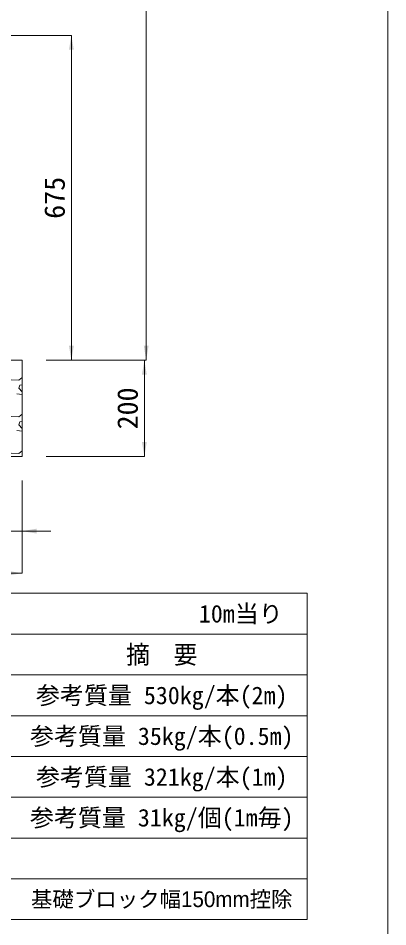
# Model space of a CAD drawing. Units: millimetres at full size. Extents: x 187207 to 255567, y 882048 to 905686.
# Drawn here: x 213729 to 214497, y 892363 to 894251 of the extents above; entities that cross this region are included whole.
import ezdxf
from ezdxf.enums import TextEntityAlignment as Align

# ---------------------------------------------------------------- set-up
doc = ezdxf.new("R2010")
doc.units = ezdxf.units.MM
doc.header["$LTSCALE"] = 20
for name, color, linetype, lineweight in [('Defpoints_3', 8, 'Continuous', 0), ('図枠', 5, 'Continuous', 13), ('基礎材', 7, 'Continuous', 15), ('寸法・材料表', 7, 'Continuous', 13), ('寸法線', 7, 'Continuous', 13), ('ﾊｯﾁﾝｸﾞ', 7, 'Continuous', 5)]:
    doc.layers.add(name, color=color, linetype=linetype, lineweight=lineweight)
doc.styles.add('ＭＳ ゴシック', font='')
doc.styles.add('ＭＳ Ｐゴシック', font='')
doc.styles.get('ＭＳ ゴシック').set_extended_font_data('MS Gothic')
doc.styles.get('ＭＳ Ｐゴシック').set_extended_font_data('MS PGothic')

# ---------------------------------------------------------------- blocks, each defined once
blk = doc.blocks.new('filled_arrow')
at = {"color": 0, "linetype": 'Continuous', "lineweight": -2}
blk.add_solid([(7.5, 1.25), (0, 0), (7.5, -1.25)], dxfattribs=at)

msp = doc.modelspace()

# ---------------------------------------------------------------- linework, layer by layer
at = {"layer": 'Defpoints_3'}
for p, q in [((212364.72, 893056.41), (214330.03, 893056.41)), ((214330.03, 893056.41), (214330.03, 892971.23))]:
    msp.add_line(p, q, dxfattribs=at)
at = {"layer": '図枠'}
msp.add_line((214497.37, 904948.33), (214497.37, 882048.33), dxfattribs=at)
at = {"layer": '基礎材'}
for p, q in [((213637.37, 893540.37), (213737.37, 893540.37)), ((213737.37, 893340.37), (213737.37, 893540.37)), ((212842.37, 893340.37), (213737.37, 893340.37))]:
    msp.add_line(p, q, dxfattribs=at)
at = {"layer": '寸法・材料表'}
for p, q in [((212364.72, 892971.23), (214330.03, 892971.23)), ((214330.03, 892971.23), (214330.03, 892378.33)), ((212364.72, 892886.53), (214330.03, 892886.53)), ((212364.72, 892801.83), (214330.03, 892801.83)), ((212364.72, 892717.13), (214330.03, 892717.13)), ((212364.72, 892632.43), (214330.03, 892632.43)), ((212364.72, 892547.73), (214330.03, 892547.73)), ((212727.72, 892463.03), (214330.03, 892463.03)), ((212364.72, 892378.33), (214330.03, 892378.33))]:
    msp.add_line(p, q, dxfattribs=at)
at = {"layer": '寸法線'}
for p, q in [((213995.22, 893540.37), (213995.22, 895215.37)), ((213514.37, 894215.37), (213839.8, 894215.37)), ((213839.8, 894215.37), (213839.8, 893540.37)), ((213787.37, 893540.37), (213995.22, 893540.37)), ((213787.37, 893540.37), (213839.8, 893540.37)), ((213787.37, 893540.37), (213991.44, 893540.37)), ((213991.44, 893540.37), (213991.44, 893340.37)), ((213787.37, 893340.37), (213991.44, 893340.37)), ((213737.37, 893290.37), (213737.37, 893185.43)), ((213737.37, 893290.37), (213737.37, 893097.93)), ((213577.37, 893185.43), (213797.37, 893185.43)), ((213737.37, 893097.93), (212842.37, 893097.93))]:
    msp.add_line(p, q, dxfattribs=at)
at = {"layer": 'ﾊｯﾁﾝｸﾞ'}
for p, q in [((213730.51, 893499.29), (213737.37, 893504.59)), ((213714.51, 893500.05), (213730.51, 893499.29)), ((213730.51, 893482.52), (213732.8, 893488.62)), ((213737.37, 893475.04), (213730.51, 893482.52)), ((213737.37, 893489.1), (213732.8, 893488.62)), ((213737.37, 893469.44), (213726.7, 893470.33)), ((213730.51, 893423.09), (213737.37, 893428.39)), ((213714.51, 893423.85), (213730.51, 893423.09)), ((213730.51, 893406.32), (213732.8, 893412.42)), ((213737.37, 893398.84), (213730.51, 893406.32)), ((213737.37, 893412.9), (213732.8, 893412.42)), ((213737.37, 893393.24), (213726.7, 893394.13)), ((213730.51, 893346.89), (213737.37, 893352.19)), ((213714.51, 893347.65), (213730.51, 893346.89))]:
    msp.add_line(p, q, dxfattribs=at)

# ---------------------------------------------------------------- block references
at = {"layer": '寸法線', "xscale": 4, "yscale": 4}
for p, rotation in [((213839.8, 894215.37), 270), ((213839.8, 893540.37), 90), ((213995.22, 893540.37), 90), ((213991.44, 893540.37), 270), ((213991.44, 893340.37), 90), ((213737.37, 893097.93), 180)]:
    msp.add_blockref('filled_arrow', p, dxfattribs=dict(at, rotation=rotation))
msp.add_blockref('filled_arrow', (213737.37, 893185.43), dxfattribs=at)

# ---------------------------------------------------------------- texts
at = {"layer": '寸法・材料表', "style": 'ＭＳ ゴシック'}
msp.add_text('10m当り\u3000', height=36.55, dxfattribs=at).set_placement((214328.86, 893013.82), align=Align.MIDDLE_RIGHT)
at = {"layer": '寸法・材料表', "style": 'ＭＳ Ｐゴシック', "width": 0.95}
msp.add_text('摘\u3000要', height=38.1, dxfattribs=at).set_placement((214027.53, 892928.88), align=Align.MIDDLE_CENTER)
at = {"layer": '寸法・材料表'}
for s, height, style, p in [('参考質量 530kg/本(2m)', 36.55, 'ＭＳ ゴシック', (214027.53, 892844.18)), ('参考質量 35kg/本(0.5m)', 36.55, 'ＭＳ ゴシック', (214027.53, 892759.48)), ('参考質量 321kg/本(1m)', 36.55, 'ＭＳ ゴシック', (214027.53, 892674.78)), ('参考質量 31kg/個(1m毎)', 36.55, 'ＭＳ ゴシック', (214027.53, 892590.08)), ('基礎ブロック幅150mm控除', 32.66, 'ＭＳ Ｐゴシック', (214027.53, 892420.68))]:
    msp.add_text(s, height=height, dxfattribs=dict(at, style=style)).set_placement(p, align=Align.MIDDLE_CENTER)
at = {"layer": '寸法線', "style": 'ＭＳ ゴシック'}
for s, p in [('675', (213804.8, 893877.87)), ('200', (213956.44, 893440.37))]:
    msp.add_text(s, height=42.72, rotation=90, dxfattribs=at).set_placement(p, align=Align.MIDDLE_CENTER)

doc.saveas('drawing.dxf')
